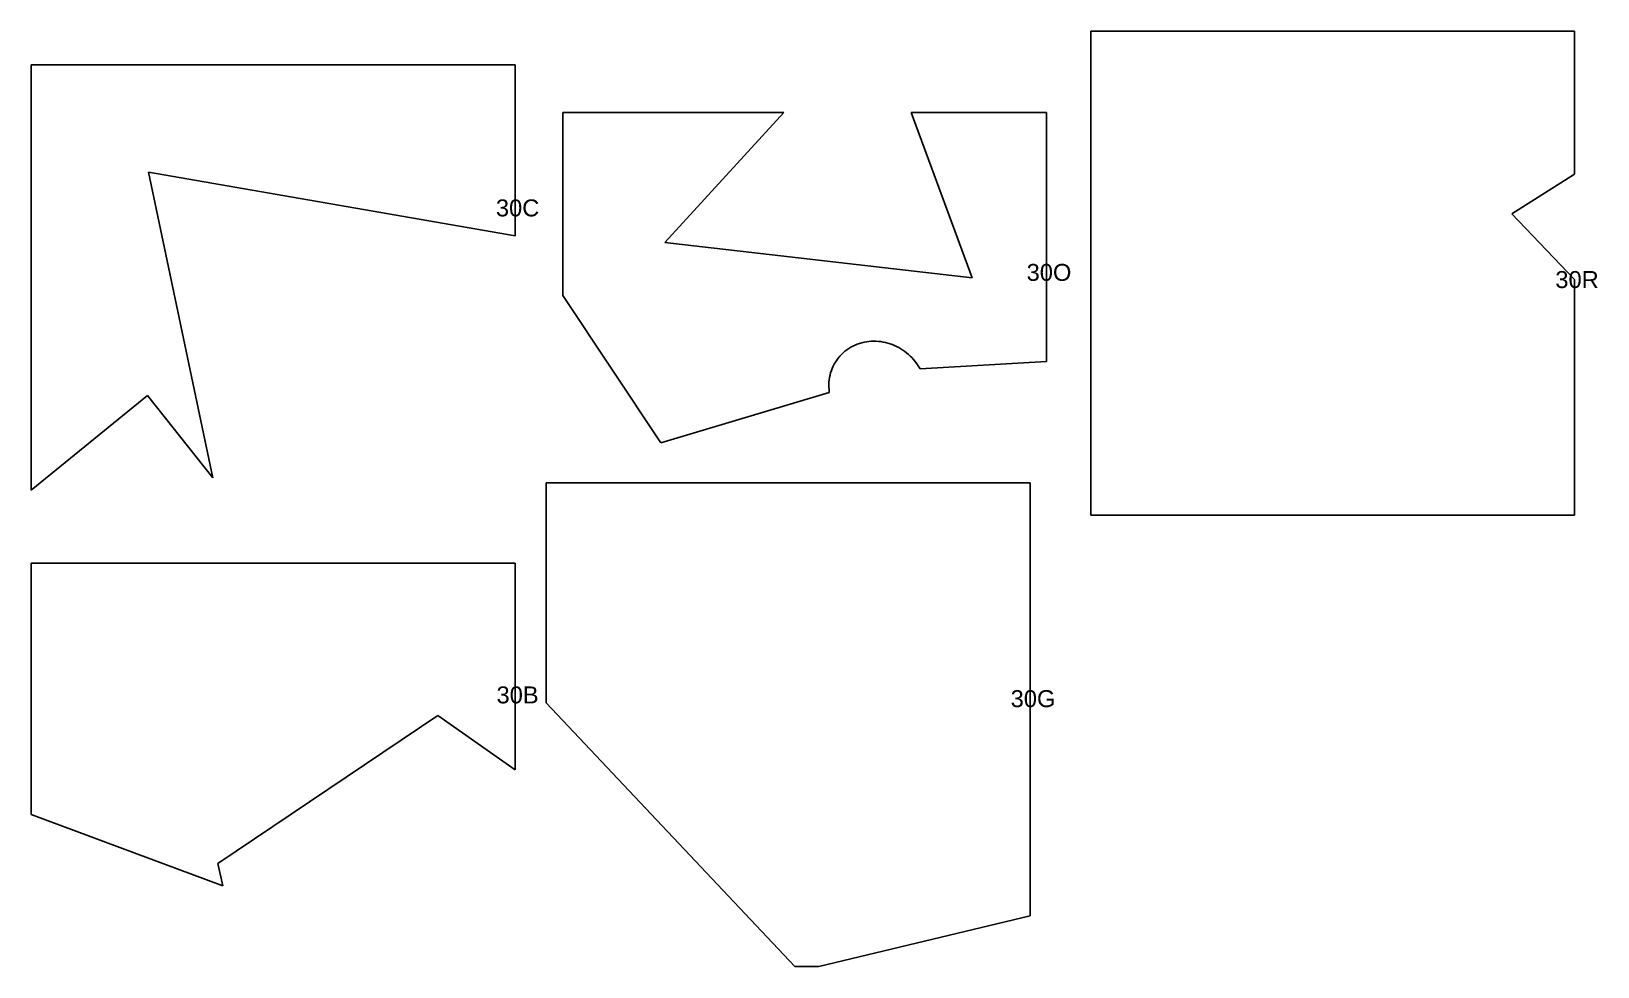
# Model space of a CAD drawing. Header units: millimetres. Extents: x -5.6 to 86.8, y -0.2 to 55.
import ezdxf

# ---------------------------------------------------------------- set-up
doc = ezdxf.new("R2010")
doc.units = ezdxf.units.MM
doc.header["$MEASUREMENT"] = 0
doc.layers.add('CUT', color=1, linetype='Continuous')
doc.layers.add('DISPLAY', color=163, linetype='Continuous')

msp = doc.modelspace()

# ---------------------------------------------------------------- linework, layer by layer
at = {"layer": 'CUT'}
for p, q in [((56.932, 26.465), (56.932, 55.015)), ((56.932, 55.015), (85.482, 55.015)), ((85.482, 55.015), (85.482, 46.589)), ((-5.585, 53.029), (22.965, 53.029)), ((-5.585, 27.932), (-5.585, 53.029)), ((22.965, 53.029), (22.965, 42.956)), ((25.773, 50.229), (38.826, 50.229)), ((25.773, 39.423), (25.773, 50.229)), ((38.826, 50.229), (31.794, 42.555)), ((49.936, 40.465), (46.336, 50.229)), ((46.336, 50.229), (54.323, 50.229)), ((54.323, 50.229), (54.323, 35.526)), ((22.965, 42.956), (1.332, 46.702)), ((1.332, 46.702), (5.122, 28.664)), ((85.482, 46.589), (81.783, 44.25)), ((81.783, 44.25), (85.482, 40.377)), ((31.794, 42.555), (49.936, 40.465)), ((85.482, 40.377), (85.482, 26.465)), ((31.556, 30.741), (25.773, 39.423)), ((54.323, 35.526), (46.853, 35.109)), ((1.261, 33.537), (-5.585, 27.932)), ((5.122, 28.664), (1.261, 33.537)), ((41.502, 33.713), (31.556, 30.741)), ((24.803, 28.376), (53.353, 28.376)), ((24.803, 15.4), (24.803, 28.376)), ((53.353, 28.376), (53.353, 2.816)), ((85.482, 26.465), (56.932, 26.465)), ((-5.585, 8.797), (-5.585, 23.638)), ((-5.585, 23.638), (22.965, 23.638)), ((22.965, 23.638), (22.965, 11.436)), ((39.463, -0.174), (24.803, 15.4)), ((18.404, 14.646), (5.414, 5.916)), ((22.965, 11.436), (18.404, 14.646)), ((5.724, 4.589), (-5.585, 8.797)), ((5.414, 5.916), (5.724, 4.589)), ((53.353, 2.816), (40.875, -0.174)), ((40.875, -0.174), (39.463, -0.174))]:
    msp.add_line(p, q, dxfattribs=at)
msp.add_open_spline([(46.853, 35.109), (46.675, 35.425), (46.203, 36.004), (45.239, 36.591), (44.304, 36.771), (43.555, 36.694), (43.015, 36.524), (42.522, 36.242), (42.242, 35.986), (42.117, 35.844), (41.993, 35.702), (41.776, 35.391), (41.561, 34.865), (41.463, 34.308), (41.474, 33.92), (41.501, 33.724), (41.502, 33.713)], degree=3, knots=[4.332653, 4.332653, 4.332653, 4.332653, 4.712389, 5.105088, 5.497787, 5.694137, 5.890486, 6.086836, 6.283185, 6.283185, 6.283185, 6.479535, 6.675884, 6.872234, 7.068583, 7.080154, 7.080154, 7.080154, 7.080154], dxfattribs=at)

# ---------------------------------------------------------------- texts
at = {"layer": 'DISPLAY', "char_height": 1, "attachment_point": 7, "line_spacing_factor": 0.963855}
for s, insert, width in [('\\fHelvetica;30C', (21.828, 44.081), 3.5241), ('\\fHelvetica;30O', (53.144, 40.278), 3.60843), ('\\fHelvetica;30R', (84.342, 39.855), 3.53012), ('\\fHelvetica;30B', (21.864, 15.347), 3.45181), ('\\fHelvetica;30G', (52.201, 15.126), 3.55422)]:
    msp.add_mtext(s, dxfattribs=dict(at, insert=insert, width=width))

doc.saveas('drawing.dxf')
